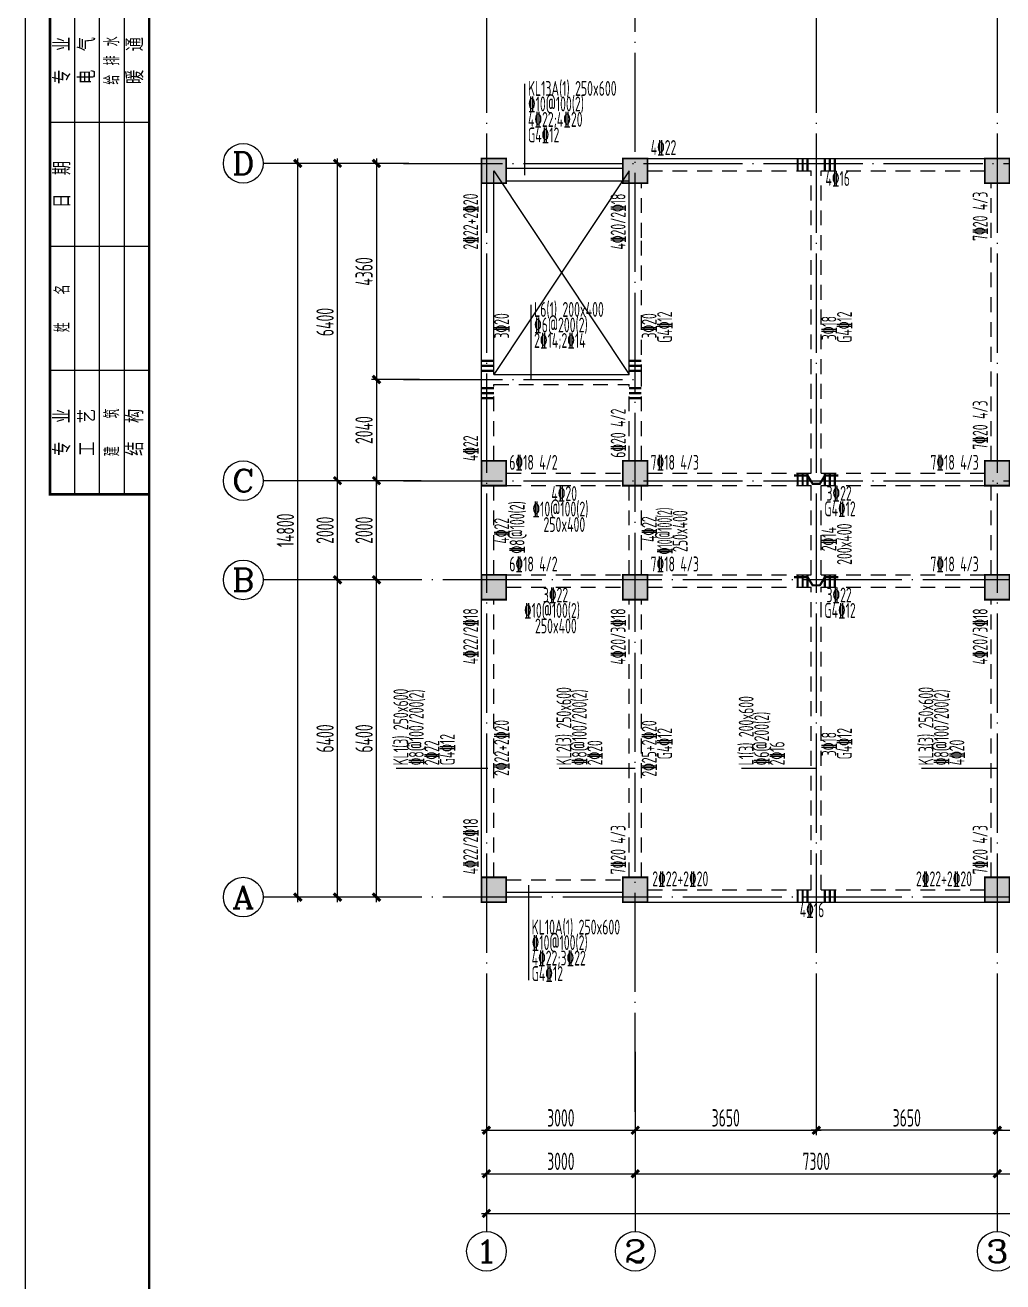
# Model space of a CAD drawing. Extents: x -472319 to -112444, y -516749 to -5704.
# Drawn here: x -218451 to -198737, y -131858 to -106511 of the extents above; entities that cross this region are included whole.
import ezdxf
from ezdxf.enums import TextEntityAlignment as Align

# ---------------------------------------------------------------- set-up
doc = ezdxf.new("R2010")
doc.units = 0
doc.header["$LTSCALE"] = 100
doc.header["$MEASUREMENT"] = 0
for name, pattern in [('3', [5, 3, -2]), ('CENTER', [2, 1.25, -0.25, 0.25, -0.25]), ('DOTE', [2.42, 2, -0.2, 0.02, -0.2])]:
    doc.linetypes.add(name, pattern=pattern)
for name, color, linetype in [('1301', 24, 'Continuous'), ('AXIS', 3, 'Continuous'), ('AXIS_TEXT', 7, 'Continuous'), ('DOTE', 1, 'CENTER'), ('FRAME', 3, 'Continuous'), ('S_BEAM', 4, 'Continuous'), ('S_BEAMDASH', 134, '3'), ('S_BEAMDIMLOCAL', 7, 'Continuous'), ('S_BEAMDIMLOCALVER', 7, 'Continuous'), ('S_BEAMDIMMASS', 2, 'Continuous'), ('S_BEAMDIMMASSVER', 2, 'Continuous'), ('S_CL', 2, 'Continuous'), ('S_SUBBEAMHOOP', 1, 'Continuous'), ('填充', 8, 'Continuous'), ('审核修改', 6, 'Continuous'), ('第三道尺寸线', 4, 'Continuous'), ('零厚板', 7, 'Continuous')]:
    doc.layers.add(name, color=color, linetype=linetype)
doc.styles.add('_TCH_AXIS', font='COMPLEX', dxfattribs={"bigfont": 'GBCBIG'})
doc.styles.add('COMPLEX', font='COMPLEX')
doc.styles.add('dxfs', font='txt.shx', dxfattribs={"width": 0.7, "bigfont": 'dxfs.shx'})
doc.styles.add('HZ', font='tssdeng.shx', dxfattribs={"width": 0.6, "height": 350, "bigfont": 'a.shx'})
doc.styles.get("Standard").update_dxf_attribs({"font": 'tssdeng.shx', "width": 0.6, "bigfont": 'a.shx'})
doc.dimstyles.new('DIMN', dxfattribs={"dimtxt": 350, "dimasz": 150, "dimexe": 100, "dimexo": 100, "dimgap": 75, "dimtad": 1, "dimdec": 0, "dimzin": 0, "dimdsep": 46, "dimtxsty": 'HZ', "dimblk": 'ARCHTICK', "dimcen": 0.09, "dimdle": 100, "dimclrd": 3, "dimclre": 3, "dimclrt": 7, "dimazin": 2, "dimtfac": 1, "dimtdec": 0, "dimtmove": 2, "dimatfit": 3, "dimldrblk": 'ARCHTICK', "dimfxl": 1, "dimtolj": 1, "dimtzin": 0, "dimarcsym": 0})

# ---------------------------------------------------------------- blocks, each defined once
blk = doc.blocks.new('_ArchTick')
at = {"color": 0, "linetype": 'ByBlock', "const_width": 0.4}
blk.add_lwpolyline([(-0.5, -0.5), (0.5, 0.5)], dxfattribs=at)
blk = doc.blocks.new('*D1662')
at = {"layer": 'AXIS', "color": 3, "lineweight": -2, "transparency": 16777216}
for p, q in [((-212153, -124199), (-212153, -117599)), ((-210923, -117699), (-212253, -117699)), ((-210923, -124099), (-212253, -124099))]:
    blk.add_line(p, q, dxfattribs=at)
at = {"layer": 'Defpoints', "color": 0, "transparency": 16777216}
for p in [(-212153, -117699), (-210823, -117699), (-210823, -124099)]:
    blk.add_point(p, dxfattribs=at)
at = {"layer": 'AXIS', "color": 3, "lineweight": -2, "transparency": 16777216, "xscale": 150, "yscale": 150, "zscale": 150}
for p, rotation in [((-212153, -117699), 90), ((-212153, -124099), 270)]:
    blk.add_blockref('_ArchTick', p, dxfattribs=dict(at, rotation=rotation))
at = {"layer": 'AXIS', "color": 7, "transparency": 16777216, "insert": (-212403, -120899), "char_height": 350, "attachment_point": 5, "rotation": 90, "style": 'HZ'}
blk.add_mtext('\\A1;6400', dxfattribs=at)
blk = doc.blocks.new('*D1663')
at = {"layer": 'AXIS', "color": 3, "lineweight": -2, "transparency": 16777216}
for p, q in [((-210923, -115699), (-212253, -115699)), ((-212153, -117799), (-212153, -115599)), ((-210923, -117699), (-212253, -117699))]:
    blk.add_line(p, q, dxfattribs=at)
at = {"layer": 'Defpoints', "color": 0, "transparency": 16777216}
for p in [(-212153, -115699), (-210823, -115699), (-210823, -117699)]:
    blk.add_point(p, dxfattribs=at)
at = {"layer": 'AXIS', "color": 3, "lineweight": -2, "transparency": 16777216, "xscale": 150, "yscale": 150, "zscale": 150}
for p, rotation in [((-212153, -115699), 90), ((-212153, -117699), 270)]:
    blk.add_blockref('_ArchTick', p, dxfattribs=dict(at, rotation=rotation))
at = {"layer": 'AXIS', "color": 7, "transparency": 16777216, "insert": (-212403, -116699), "char_height": 350, "attachment_point": 5, "rotation": 90, "style": 'HZ'}
blk.add_mtext('\\A1;2000', dxfattribs=at)
blk = doc.blocks.new('*D1664')
at = {"layer": 'AXIS', "color": 3, "lineweight": -2, "transparency": 16777216}
for p, q in [((-212153, -115799), (-212153, -109199)), ((-210923, -109299), (-212253, -109299)), ((-210923, -115699), (-212253, -115699))]:
    blk.add_line(p, q, dxfattribs=at)
at = {"layer": 'Defpoints', "color": 0, "transparency": 16777216}
for p in [(-212153, -109299), (-210823, -109299), (-210823, -115699)]:
    blk.add_point(p, dxfattribs=at)
at = {"layer": 'AXIS', "color": 3, "lineweight": -2, "transparency": 16777216, "xscale": 150, "yscale": 150, "zscale": 150}
for p, rotation in [((-212153, -109299), 90), ((-212153, -115699), 270)]:
    blk.add_blockref('_ArchTick', p, dxfattribs=dict(at, rotation=rotation))
at = {"layer": 'AXIS', "color": 7, "transparency": 16777216, "insert": (-212403, -112499), "char_height": 350, "attachment_point": 5, "rotation": 90, "style": 'HZ'}
blk.add_mtext('\\A1;6400', dxfattribs=at)
blk = doc.blocks.new('*D1665')
at = {"layer": 'AXIS', "color": 3, "lineweight": -2, "transparency": 16777216}
for p, q in [((-212953, -124199), (-212953, -109199)), ((-210923, -109299), (-213053, -109299)), ((-210923, -124099), (-213053, -124099))]:
    blk.add_line(p, q, dxfattribs=at)
at = {"layer": 'Defpoints', "color": 0, "transparency": 16777216}
for p in [(-212953, -109299), (-210823, -109299), (-210823, -124099)]:
    blk.add_point(p, dxfattribs=at)
at = {"layer": 'AXIS', "color": 3, "lineweight": -2, "transparency": 16777216, "xscale": 150, "yscale": 150, "zscale": 150}
for p, rotation in [((-212953, -109299), 90), ((-212953, -124099), 270)]:
    blk.add_blockref('_ArchTick', p, dxfattribs=dict(at, rotation=rotation))
at = {"layer": 'AXIS', "color": 7, "transparency": 16777216, "insert": (-213203, -116699), "char_height": 350, "attachment_point": 5, "rotation": 90, "style": 'HZ'}
blk.add_mtext('\\A1;14800', dxfattribs=at)
blk = doc.blocks.new('*D1666')
at = {"layer": 'AXIS', "color": 3, "lineweight": -2, "transparency": 16777216}
for p, q in [((-209149, -128529), (-209149, -129777)), ((-206149, -128529), (-206149, -129777)), ((-209249, -129677), (-206049, -129677))]:
    blk.add_line(p, q, dxfattribs=at)
at = {"layer": 'Defpoints', "color": 0, "transparency": 16777216}
for p in [(-209149, -128429), (-206149, -128429), (-206149, -129677)]:
    blk.add_point(p, dxfattribs=at)
at = {"layer": 'AXIS', "color": 3, "lineweight": -2, "transparency": 16777216, "xscale": 150, "yscale": 150, "zscale": 150, "rotation": 180}
blk.add_blockref('_ArchTick', (-209149, -129677), dxfattribs=at)
at = {"layer": 'AXIS', "color": 3, "lineweight": -2, "transparency": 16777216, "xscale": 150, "yscale": 150, "zscale": 150}
blk.add_blockref('_ArchTick', (-206149, -129677), dxfattribs=at)
at = {"layer": 'AXIS', "color": 7, "transparency": 16777216, "insert": (-207649, -129427), "char_height": 350, "attachment_point": 5, "style": 'HZ'}
blk.add_mtext('\\A1;3000', dxfattribs=at)
blk = doc.blocks.new('*D1667')
at = {"layer": 'AXIS', "color": 3, "lineweight": -2, "transparency": 16777216}
for p, q in [((-206149, -128529), (-206149, -129777)), ((-198849, -128529), (-198849, -129777)), ((-206249, -129677), (-198749, -129677))]:
    blk.add_line(p, q, dxfattribs=at)
at = {"layer": 'Defpoints', "color": 0, "transparency": 16777216}
for p in [(-206149, -128429), (-198849, -128429), (-198849, -129677)]:
    blk.add_point(p, dxfattribs=at)
at = {"layer": 'AXIS', "color": 3, "lineweight": -2, "transparency": 16777216, "xscale": 150, "yscale": 150, "zscale": 150, "rotation": 180}
blk.add_blockref('_ArchTick', (-206149, -129677), dxfattribs=at)
at = {"layer": 'AXIS', "color": 3, "lineweight": -2, "transparency": 16777216, "xscale": 150, "yscale": 150, "zscale": 150}
blk.add_blockref('_ArchTick', (-198849, -129677), dxfattribs=at)
at = {"layer": 'AXIS', "color": 7, "transparency": 16777216, "insert": (-202499, -129427), "char_height": 350, "attachment_point": 5, "style": 'HZ'}
blk.add_mtext('\\A1;7300', dxfattribs=at)
blk = doc.blocks.new('*D1668')
at = {"layer": 'AXIS', "color": 3, "lineweight": -2, "transparency": 16777216}
for p, q in [((-198849, -128529), (-198849, -129777)), ((-191549, -128529), (-191549, -129777)), ((-198949, -129677), (-191449, -129677))]:
    blk.add_line(p, q, dxfattribs=at)
at = {"layer": 'Defpoints', "color": 0, "transparency": 16777216}
for p in [(-198849, -128429), (-191549, -128429), (-191549, -129677)]:
    blk.add_point(p, dxfattribs=at)
at = {"layer": 'AXIS', "color": 3, "lineweight": -2, "transparency": 16777216, "xscale": 150, "yscale": 150, "zscale": 150, "rotation": 180}
blk.add_blockref('_ArchTick', (-198849, -129677), dxfattribs=at)
at = {"layer": 'AXIS', "color": 3, "lineweight": -2, "transparency": 16777216, "xscale": 150, "yscale": 150, "zscale": 150}
blk.add_blockref('_ArchTick', (-191549, -129677), dxfattribs=at)
at = {"layer": 'AXIS', "color": 7, "transparency": 16777216, "insert": (-195199, -129427), "char_height": 350, "attachment_point": 5, "style": 'HZ'}
blk.add_mtext('\\A1;7300', dxfattribs=at)
blk = doc.blocks.new('*D1675')
at = {"layer": 'AXIS', "color": 3, "lineweight": -2, "transparency": 16777216}
for p, q in [((-209149, -128529), (-209149, -130577)), ((-149349, -128529), (-149349, -130577)), ((-209249, -130477), (-149249, -130477))]:
    blk.add_line(p, q, dxfattribs=at)
at = {"layer": 'Defpoints', "color": 0, "transparency": 16777216}
for p in [(-209149, -128429), (-149349, -128429), (-149349, -130477)]:
    blk.add_point(p, dxfattribs=at)
at = {"layer": 'AXIS', "color": 3, "lineweight": -2, "transparency": 16777216, "xscale": 150, "yscale": 150, "zscale": 150, "rotation": 180}
blk.add_blockref('_ArchTick', (-209149, -130477), dxfattribs=at)
at = {"layer": 'AXIS', "color": 3, "lineweight": -2, "transparency": 16777216, "xscale": 150, "yscale": 150, "zscale": 150}
blk.add_blockref('_ArchTick', (-149349, -130477), dxfattribs=at)
at = {"layer": 'AXIS', "color": 7, "transparency": 16777216, "insert": (-179249, -130227), "char_height": 350, "attachment_point": 5, "style": 'HZ'}
blk.add_mtext('\\A1;59800', dxfattribs=at)
blk = doc.blocks.new('_AXISO')
blk.add_circle((0, 0), 0.5)
at = {"layer": 'AXIS_TEXT', "style": 'COMPLEX', "width": 1.041667}
blk.add_attdef('A', text='', height=0.56, dxfattribs=at).set_placement((-0.25, -0.28), (0.25, -0.28), align=Align.FIT)
blk = doc.blocks.new('*D1677')
at = {"layer": '1301', "color": 3, "lineweight": -2, "transparency": 16777216}
for p, q in [((-210496, -113659), (-211467, -113659)), ((-211367, -113559), (-211367, -115799)), ((-210468, -115699), (-211467, -115699))]:
    blk.add_line(p, q, dxfattribs=at)
at = {"layer": 'Defpoints', "color": 0, "transparency": 16777216}
for p in [(-210396, -113659), (-211367, -115699), (-210368, -115699)]:
    blk.add_point(p, dxfattribs=at)
at = {"layer": '1301', "color": 3, "lineweight": -2, "transparency": 16777216, "xscale": 150, "yscale": 150, "zscale": 150}
for p, rotation in [((-211367, -113659), 90), ((-211367, -115699), 270)]:
    blk.add_blockref('_ArchTick', p, dxfattribs=dict(at, rotation=rotation))
at = {"layer": '1301', "color": 7, "transparency": 16777216, "insert": (-211617, -114679), "char_height": 350, "attachment_point": 5, "rotation": 90, "style": 'HZ'}
blk.add_mtext('\\A1;2040', dxfattribs=at)
blk = doc.blocks.new('*D1681')
at = {"layer": 'Defpoints', "color": 0, "transparency": 16777216}
for p in [(-211367, -117699), (-210710, -117699), (-210710, -124099)]:
    blk.add_point(p, dxfattribs=at)
at = {"layer": '第三道尺寸线', "color": 3, "lineweight": -2, "transparency": 16777216}
for p, q in [((-211367, -124199), (-211367, -117599)), ((-210810, -117699), (-211467, -117699)), ((-210810, -124099), (-211467, -124099))]:
    blk.add_line(p, q, dxfattribs=at)
at = {"layer": '第三道尺寸线', "color": 3, "lineweight": -2, "transparency": 16777216, "xscale": 150, "yscale": 150, "zscale": 150}
for p, rotation in [((-211367, -117699), 90), ((-211367, -124099), 270)]:
    blk.add_blockref('_ArchTick', p, dxfattribs=dict(at, rotation=rotation))
at = {"layer": '第三道尺寸线', "color": 7, "transparency": 16777216, "insert": (-211617, -120899), "char_height": 350, "attachment_point": 5, "rotation": 90, "style": 'HZ'}
blk.add_mtext('\\A1;6400', dxfattribs=at)
blk = doc.blocks.new('*D1682')
at = {"layer": 'Defpoints', "color": 0, "transparency": 16777216}
for p in [(-211367, -115699), (-210710, -115699), (-210710, -117699)]:
    blk.add_point(p, dxfattribs=at)
at = {"layer": '第三道尺寸线', "color": 3, "lineweight": -2, "transparency": 16777216}
for p, q in [((-210810, -115699), (-211467, -115699)), ((-211367, -117799), (-211367, -115599)), ((-210810, -117699), (-211467, -117699))]:
    blk.add_line(p, q, dxfattribs=at)
at = {"layer": '第三道尺寸线', "color": 3, "lineweight": -2, "transparency": 16777216, "xscale": 150, "yscale": 150, "zscale": 150}
for p, rotation in [((-211367, -115699), 90), ((-211367, -117699), 270)]:
    blk.add_blockref('_ArchTick', p, dxfattribs=dict(at, rotation=rotation))
at = {"layer": '第三道尺寸线', "color": 7, "transparency": 16777216, "insert": (-211617, -116699), "char_height": 350, "attachment_point": 5, "rotation": 90, "style": 'HZ'}
blk.add_mtext('\\A1;2000', dxfattribs=at)
blk = doc.blocks.new('*D1684')
at = {"layer": 'Defpoints', "color": 0, "transparency": 16777216}
for p in [(-210613, -109299), (-211367, -113659), (-210613, -113659)]:
    blk.add_point(p, dxfattribs=at)
at = {"layer": '填充', "color": 3, "lineweight": -2, "transparency": 16777216}
for p, q in [((-211367, -109199), (-211367, -113759)), ((-210713, -109299), (-211467, -109299)), ((-210713, -113659), (-211467, -113659))]:
    blk.add_line(p, q, dxfattribs=at)
at = {"layer": '填充', "color": 3, "lineweight": -2, "transparency": 16777216, "xscale": 150, "yscale": 150, "zscale": 150}
for p, rotation in [((-211367, -109299), 90), ((-211367, -113659), 270)]:
    blk.add_blockref('_ArchTick', p, dxfattribs=dict(at, rotation=rotation))
at = {"layer": '填充', "color": 7, "transparency": 16777216, "insert": (-211617, -111479), "char_height": 350, "attachment_point": 5, "rotation": 90, "style": 'HZ'}
blk.add_mtext('\\A1;4360', dxfattribs=at)
blk = doc.blocks.new('*D1746')
at = {"layer": '1301', "color": 3, "lineweight": -2, "transparency": 16777216}
for p, q in [((-206149, -127219), (-206149, -128901)), ((-209149, -127319), (-209149, -128901)), ((-209249, -128801), (-206049, -128801))]:
    blk.add_line(p, q, dxfattribs=at)
at = {"layer": 'Defpoints', "color": 0, "transparency": 16777216}
for p in [(-209149, -127219), (-206149, -127119), (-206149, -128801)]:
    blk.add_point(p, dxfattribs=at)
at = {"layer": '1301', "color": 3, "lineweight": -2, "transparency": 16777216, "xscale": 150, "yscale": 150, "zscale": 150, "rotation": 180}
blk.add_blockref('_ArchTick', (-209149, -128801), dxfattribs=at)
at = {"layer": '1301', "color": 3, "lineweight": -2, "transparency": 16777216, "xscale": 150, "yscale": 150, "zscale": 150}
blk.add_blockref('_ArchTick', (-206149, -128801), dxfattribs=at)
at = {"layer": '1301', "color": 7, "transparency": 16777216, "insert": (-207649, -128551), "char_height": 350, "attachment_point": 5, "style": 'HZ'}
blk.add_mtext('\\A1;3000', dxfattribs=at)
blk = doc.blocks.new('*D1747')
at = {"layer": '1301', "color": 3, "lineweight": -2, "transparency": 16777216}
for p, q in [((-202499, -127219), (-202499, -128901)), ((-198849, -127219), (-198849, -128901)), ((-198749, -128801), (-202599, -128801))]:
    blk.add_line(p, q, dxfattribs=at)
at = {"layer": 'Defpoints', "color": 0, "transparency": 16777216}
for p in [(-202499, -127119), (-198849, -127119), (-202499, -128801)]:
    blk.add_point(p, dxfattribs=at)
at = {"layer": '1301', "color": 3, "lineweight": -2, "transparency": 16777216, "xscale": 150, "yscale": 150, "zscale": 150, "rotation": 180}
blk.add_blockref('_ArchTick', (-202499, -128801), dxfattribs=at)
at = {"layer": '1301', "color": 3, "lineweight": -2, "transparency": 16777216, "xscale": 150, "yscale": 150, "zscale": 150}
blk.add_blockref('_ArchTick', (-198849, -128801), dxfattribs=at)
at = {"layer": '1301', "color": 7, "transparency": 16777216, "insert": (-200674, -128551), "char_height": 350, "attachment_point": 5, "style": 'HZ'}
blk.add_mtext('\\A1;3650', dxfattribs=at)
blk = doc.blocks.new('*D1748')
at = {"layer": '1301', "color": 3, "lineweight": -2, "transparency": 16777216}
for p, q in [((-206149, -127219), (-206149, -128901)), ((-202499, -127219), (-202499, -128901)), ((-206249, -128801), (-202399, -128801))]:
    blk.add_line(p, q, dxfattribs=at)
at = {"layer": 'Defpoints', "color": 0, "transparency": 16777216}
for p in [(-206149, -127119), (-202499, -127119), (-202499, -128801)]:
    blk.add_point(p, dxfattribs=at)
at = {"layer": '1301', "color": 3, "lineweight": -2, "transparency": 16777216, "xscale": 150, "yscale": 150, "zscale": 150, "rotation": 180}
blk.add_blockref('_ArchTick', (-206149, -128801), dxfattribs=at)
at = {"layer": '1301', "color": 3, "lineweight": -2, "transparency": 16777216, "xscale": 150, "yscale": 150, "zscale": 150}
blk.add_blockref('_ArchTick', (-202499, -128801), dxfattribs=at)
at = {"layer": '1301', "color": 7, "transparency": 16777216, "insert": (-204324, -128551), "char_height": 350, "attachment_point": 5, "style": 'HZ'}
blk.add_mtext('\\A1;3650', dxfattribs=at)
blk = doc.blocks.new('*D1736')
at = {"layer": '1301', "color": 3, "lineweight": -2, "transparency": 16777216}
for p, q in [((-198849, -127219), (-198849, -128901)), ((-195199, -127219), (-195199, -128901)), ((-198949, -128801), (-195099, -128801))]:
    blk.add_line(p, q, dxfattribs=at)
at = {"layer": 'Defpoints', "color": 0, "transparency": 16777216}
for p in [(-198849, -127119), (-195199, -127119), (-195199, -128801)]:
    blk.add_point(p, dxfattribs=at)
at = {"layer": '1301', "color": 3, "lineweight": -2, "transparency": 16777216, "xscale": 150, "yscale": 150, "zscale": 150, "rotation": 180}
blk.add_blockref('_ArchTick', (-198849, -128801), dxfattribs=at)
at = {"layer": '1301', "color": 3, "lineweight": -2, "transparency": 16777216, "xscale": 150, "yscale": 150, "zscale": 150}
blk.add_blockref('_ArchTick', (-195199, -128801), dxfattribs=at)
at = {"layer": '1301', "color": 7, "transparency": 16777216, "insert": (-197024, -128551), "char_height": 350, "attachment_point": 5, "style": 'HZ'}
blk.add_mtext('\\A1;3650', dxfattribs=at)
blk = doc.blocks.new('A$C20674F94')
at = {"layer": 'FRAME', "lineweight": 18}
blk.add_line((0, 59400), (0, 0), dxfattribs=at)
at = {"layer": 'FRAME'}
blk.add_line((2500, 58400), (2500, 1000), dxfattribs=at)
at = {"layer": 'FRAME', "const_width": 50}
for points in [[(2500, 58400), (500, 58400), (500, 35900), (2500, 35900)], [(2500, 58400), (83100, 58400), (83100, 1000), (2500, 1000), (2500, 58400)]]:
    blk.add_lwpolyline(points, dxfattribs=at)
at = {"layer": 'FRAME'}
for points in [[(1000, 35900), (1000, 58400)], [(1500, 35900), (1500, 58400)], [(2000, 35900), (2000, 58400)], [(2500, 43400), (500, 43400)], [(2500, 40900), (500, 40900)], [(2500, 38400), (500, 38400)]]:
    blk.add_lwpolyline(points, dxfattribs=at)
at = {"layer": 'FRAME', "char_height": 300, "attachment_point": 5, "rotation": 90, "style": 'dxfs'}
for s, insert, width in [('给 排 水', (1750, 44650), 1352.62), ('{\\f宋体|b0|i0|c134|p2;专\\Ftxt.shx,dxfs.shx|c134;  \\f宋体|b0|i0|c134|p2;业}', (750, 44650), 1203.38), ('{\\f宋体|b0|i0|c134|p2;电\\Ftxt.shx,dxfs.shx|c134;  \\f宋体|b0|i0|c134|p2;气}', (1250, 44650), 1182.38), ('{\\f宋体|b0|i0|c134|p2;暖\\Ftxt.shx,dxfs.shx|c134;  \\f宋体|b0|i0|c134|p2;通}', (2220, 44650), 1200.75), ('{\\f宋体|b0|i0|c134|p2;日\\Ftxt.shx,dxfs.shx|c134;  \\f宋体|b0|i0|c134|p2;期}', (750, 42150), 1132.5), ('姓   名', (750, 39650), 1185), ('{\\f宋体|b0|i0|c134|p2;专\\Ftxt.shx,dxfs.shx|c134;  \\f宋体|b0|i0|c134|p2;业}', (750, 37150), 1203.38), ('{\\f宋体|b0|i0|c134|p2;工\\Ftxt.shx,dxfs.shx|c134;  \\f宋体|b0|i0|c134|p2;艺}', (1250, 37150), 1177.12), ('建   筑', (1750, 37150), 1206), ('{\\f宋体|b0|i0|c134|p2;结\\Ftxt.shx,dxfs.shx|c134;  \\f宋体|b0|i0|c134|p2;构\\P}', (2220, 37150), 1192.88)]:
    blk.add_mtext(s, dxfattribs=dict(at, insert=insert, width=width))

msp = doc.modelspace()

# ---------------------------------------------------------------- hatches: boundary and pattern name
at = {"layer": 'S_CL'}
h = msp.add_hatch(dxfattribs=at)
h.set_pattern_fill('ANSI31', color=256)
h.set_pattern_definition([(45, (207120.73915, 417478.10849), (-0.088388347648, 0.088388347648), [])])
h.paths.add_polyline_path([(-149249.329, -109698.89), (-149249.329, -109198.89), (-149749.329, -109198.89), (-149749.329, -109698.89)])
h.paths.add_polyline_path([(-149249.329, -115798.891), (-149249.329, -115298.891), (-149749.329, -115298.891), (-149749.329, -115798.891)])
h.paths.add_polyline_path([(-149249.329, -118098.891), (-149249.329, -117598.891), (-149749.329, -117598.891), (-149749.329, -118098.891)])
h.paths.add_polyline_path([(-149249.329, -124198.891), (-149249.329, -123698.891), (-149749.329, -123698.891), (-149749.329, -124198.891)])
h.paths.add_polyline_path([(-152099.329, -109698.89), (-152099.329, -109198.89), (-152599.329, -109198.89), (-152599.329, -109698.89)])
h.paths.add_polyline_path([(-152099.329, -115798.891), (-152099.329, -115298.891), (-152599.329, -115298.891), (-152599.329, -115798.891)])
h.paths.add_polyline_path([(-152099.329, -118098.891), (-152099.329, -117598.891), (-152599.329, -117598.891), (-152599.329, -118098.891)])
h.paths.add_polyline_path([(-152099.329, -124198.891), (-152099.329, -123698.891), (-152599.329, -123698.891), (-152599.329, -124198.891)])
h.paths.add_polyline_path([(-159399.329, -109698.89), (-159399.329, -109198.89), (-159899.329, -109198.89), (-159899.329, -109698.89)])
h.paths.add_polyline_path([(-159399.329, -115798.891), (-159399.329, -115298.891), (-159899.329, -115298.891), (-159899.329, -115798.891)])
h.paths.add_polyline_path([(-159399.329, -118098.891), (-159399.329, -117598.891), (-159899.329, -117598.891), (-159899.329, -118098.891)])
h.paths.add_polyline_path([(-159399.329, -124198.891), (-159399.329, -123698.891), (-159899.329, -123698.891), (-159899.329, -124198.891)])
h.paths.add_polyline_path([(-166699.329, -109698.89), (-166699.329, -109198.89), (-167199.329, -109198.89), (-167199.329, -109698.89)])
h.paths.add_polyline_path([(-166699.329, -115798.891), (-166699.329, -115298.891), (-167199.329, -115298.891), (-167199.329, -115798.891)])
h.paths.add_polyline_path([(-166699.329, -118098.891), (-166699.329, -117598.891), (-167199.329, -117598.891), (-167199.329, -118098.891)])
h.paths.add_polyline_path([(-166699.329, -124198.891), (-166699.329, -123698.891), (-167199.329, -123698.891), (-167199.329, -124198.891)])
h.paths.add_polyline_path([(-173999.329, -109698.89), (-173999.329, -109198.89), (-174499.329, -109198.89), (-174499.329, -109698.89)])
h.paths.add_polyline_path([(-173999.329, -115798.891), (-173999.329, -115298.891), (-174499.329, -115298.891), (-174499.329, -115798.891)])
h.paths.add_polyline_path([(-173999.329, -118098.891), (-173999.329, -117598.891), (-174499.329, -117598.891), (-174499.329, -118098.891)])
h.paths.add_polyline_path([(-173999.329, -124198.891), (-173999.329, -123598.891), (-174499.329, -123598.891), (-174499.329, -124198.891)])
h.paths.add_polyline_path([(-176999.329, -109698.89), (-176999.329, -109198.89), (-177499.329, -109198.89), (-177499.329, -109698.89)])
h.paths.add_polyline_path([(-176999.329, -115798.891), (-176999.329, -115298.891), (-177499.329, -115298.891), (-177499.329, -115798.891)])
h.paths.add_polyline_path([(-183999.331, -109798.89), (-183999.331, -109198.89), (-184499.331, -109198.89), (-184499.331, -109798.89)])
h.paths.add_polyline_path([(-183999.331, -115798.891), (-183999.331, -115298.891), (-184499.331, -115298.891), (-184499.331, -115798.891)])
h.paths.add_polyline_path([(-183999.331, -118098.891), (-183999.331, -117598.891), (-184499.331, -117598.891), (-184499.331, -118098.891)])
h.paths.add_polyline_path([(-183999.331, -124198.891), (-183999.331, -123598.891), (-184499.331, -123598.891), (-184499.331, -124198.891)])
h.paths.add_polyline_path([(-191299.331, -109698.89), (-191299.331, -109198.89), (-191799.331, -109198.89), (-191799.331, -109698.89)])
h.paths.add_polyline_path([(-191299.331, -115798.891), (-191299.331, -115298.891), (-191799.331, -115298.891), (-191799.331, -115798.891)])
h.paths.add_polyline_path([(-191299.331, -118098.891), (-191299.331, -117598.891), (-191799.331, -117598.891), (-191799.331, -118098.891)])
h.paths.add_polyline_path([(-191299.331, -124198.891), (-191299.331, -123698.891), (-191799.331, -123698.891), (-191799.331, -124198.891)])
h.paths.add_polyline_path([(-198599.331, -109698.89), (-198599.331, -109198.89), (-199099.331, -109198.89), (-199099.331, -109698.89)])
h.paths.add_polyline_path([(-198599.331, -115798.891), (-198599.331, -115298.891), (-199099.331, -115298.891), (-199099.331, -115798.891)])
h.paths.add_polyline_path([(-198599.331, -118098.891), (-198599.331, -117598.891), (-199099.331, -117598.891), (-199099.331, -118098.891)])
h.paths.add_polyline_path([(-198599.331, -124198.891), (-198599.331, -123698.891), (-199099.331, -123698.891), (-199099.331, -124198.891)])
h.paths.add_polyline_path([(-205899.331, -109698.89), (-205899.331, -109198.89), (-206399.331, -109198.89), (-206399.331, -109698.89)])
h.paths.add_polyline_path([(-205899.331, -115798.891), (-205899.331, -115298.891), (-206399.331, -115298.891), (-206399.331, -115798.891)])
h.paths.add_polyline_path([(-205899.331, -118098.891), (-205899.331, -117598.891), (-206399.331, -117598.891), (-206399.331, -118098.891)])
h.paths.add_polyline_path([(-205899.331, -124198.891), (-205899.331, -123698.891), (-206399.331, -123698.891), (-206399.331, -124198.891)])
h.paths.add_polyline_path([(-208749.331, -109698.89), (-208749.331, -109198.89), (-209249.331, -109198.89), (-209249.331, -109698.89)])
h.paths.add_polyline_path([(-208749.331, -115798.891), (-208749.331, -115298.891), (-209249.331, -115298.891), (-209249.331, -115798.891)])
h.paths.add_polyline_path([(-208749.331, -118098.891), (-208749.331, -117598.891), (-209249.331, -117598.891), (-209249.331, -118098.891)])
h.paths.add_polyline_path([(-208749.331, -124198.891), (-208749.331, -123698.891), (-209249.331, -123698.891), (-209249.331, -124198.891)])

# ---------------------------------------------------------------- linework, layer by layer
at = {"layer": 'AXIS'}
for p, q in [((-210823.148, -109298.89), (-213653.148, -109298.89)), ((-210823.148, -115698.89), (-213653.148, -115698.89)), ((-210823.148, -117698.89), (-213653.148, -117698.89)), ((-210823.148, -124098.89), (-213653.148, -124098.89)), ((-209149.329, -128429.282), (-209149.329, -130841.578)), ((-206149.329, -128429.282), (-206149.329, -130841.578)), ((-198849.329, -128429.282), (-198849.329, -130841.578))]:
    msp.add_line(p, q, dxfattribs=at)
at = {"layer": 'DOTE', "linetype": 'DOTE', "ltscale": 10}
for p, q in [((-209149.329, -106279.242), (-209149.329, -128429.282)), ((-206149.329, -128429.282), (-206149.329, -106279.242)), ((-202499.329, -106279.242), (-202499.329, -128429.282)), ((-198849.329, -106279.242), (-198849.329, -128429.282)), ((-210823.148, -109298.89), (-147530.518, -109298.89)), ((-210823.148, -113658.89), (-206149.329, -113658.89)), ((-210823.148, -115698.89), (-147530.518, -115698.89)), ((-147530.518, -117698.89), (-210823.148, -117698.89)), ((-147530.518, -124098.89), (-210823.148, -124098.89))]:
    msp.add_line(p, q, dxfattribs=at)
at = {"layer": 'S_BEAM'}
for p, q in [((-205899.331, -109198.89), (-202499.331, -109198.89)), ((-202499.331, -109198.89), (-199099.331, -109198.89)), ((-209249.331, -113658.891), (-209249.331, -109348.89)), ((-209249.331, -109348.89), (-209249.331, -109698.89)), ((-208999.331, -113558.891), (-208999.331, -109448.89)), ((-208749.331, -109398.89), (-206399.331, -109398.89)), ((-206274.331, -113558.891), (-206274.331, -109448.89)), ((-208749.331, -109648.89), (-206274.331, -109648.89)), ((-209249.331, -115298.891), (-209249.331, -113658.891)), ((-208999.331, -113558.891), (-206274.331, -113558.891)), ((-209249.331, -117598.891), (-209249.331, -115798.891)), ((-209249.331, -123698.891), (-209249.331, -118098.891)), ((-208749.331, -123998.891), (-206399.331, -123998.891)), ((-205899.331, -124198.891), (-202499.331, -124198.891)), ((-202499.331, -124198.891), (-199099.331, -124198.891))]:
    msp.add_line(p, q, dxfattribs=at)
at = {"layer": 'S_BEAMDASH'}
for p, q in [((-205899.331, -109448.89), (-202599.331, -109448.89)), ((-202599.331, -115548.891), (-202599.331, -109448.89)), ((-202399.331, -115548.891), (-202399.331, -109448.89)), ((-202399.331, -109448.89), (-199099.331, -109448.89)), ((-206024.331, -110798.89), (-206024.331, -109698.89)), ((-198974.331, -115298.891), (-198974.331, -109698.89)), ((-206024.331, -113658.891), (-206024.331, -110798.89)), ((-208999.331, -115298.891), (-208999.331, -113758.891)), ((-208999.331, -113758.891), (-206274.331, -113758.891)), ((-206274.331, -115298.891), (-206274.331, -113758.891)), ((-206024.331, -115298.891), (-206024.331, -113658.891)), ((-208749.331, -115548.891), (-206399.331, -115548.891)), ((-205899.331, -115548.891), (-202599.331, -115548.891)), ((-202399.331, -115548.891), (-199099.331, -115548.891)), ((-208999.331, -117598.891), (-208999.331, -115798.891)), ((-208749.331, -115798.891), (-206399.331, -115798.891)), ((-206274.331, -117598.891), (-206274.331, -115798.891)), ((-206024.331, -117598.891), (-206024.331, -115798.891)), ((-205899.331, -115798.891), (-202599.331, -115798.891)), ((-202599.331, -117598.891), (-202599.331, -115798.891)), ((-202399.331, -117598.891), (-202399.331, -115798.891)), ((-202399.331, -115798.891), (-199099.331, -115798.891)), ((-198974.331, -117598.891), (-198974.331, -115798.891)), ((-208749.331, -117598.891), (-206399.331, -117598.891)), ((-205899.331, -117598.891), (-202599.331, -117598.891)), ((-202399.331, -117598.891), (-199099.331, -117598.891)), ((-208749.331, -117848.891), (-206399.331, -117848.891)), ((-205899.331, -117848.891), (-202599.331, -117848.891)), ((-202599.331, -123948.891), (-202599.331, -117848.891)), ((-202399.331, -123948.891), (-202399.331, -117848.891)), ((-202399.331, -117848.891), (-199099.331, -117848.891)), ((-208999.331, -123698.891), (-208999.331, -118098.891)), ((-206274.331, -123698.891), (-206274.331, -118098.891)), ((-206024.331, -123698.891), (-206024.331, -118098.891)), ((-198974.331, -123698.891), (-198974.331, -118098.891)), ((-208749.331, -123748.891), (-206399.331, -123748.891)), ((-205899.331, -123948.891), (-202599.331, -123948.891)), ((-202399.331, -123948.891), (-199099.331, -123948.891))]:
    msp.add_line(p, q, dxfattribs=at)
at = {"layer": 'S_BEAMDIMMASS'}
for p, q in [((-208372.831, -109538.89), (-208372.831, -107695.14)), ((-208249.331, -113658.891), (-208249.331, -112152.641)), ((-208298.331, -123857.5), (-208298.331, -125774))]:
    msp.add_line(p, q, dxfattribs=at)
at = {"layer": 'S_BEAMDIMMASSVER'}
for p, q in [((-209124.331, -121501.391), (-210968.081, -121501.391)), ((-206149.331, -121501.391), (-207680.581, -121501.391)), ((-202499.331, -121501.391), (-204005.581, -121501.391)), ((-198849.331, -121501.391), (-200380.581, -121501.391))]:
    msp.add_line(p, q, dxfattribs=at)
at = {"layer": 'S_CL', "const_width": 35}
for points in [[(-208749.331, -109698.89), (-208749.331, -109198.89), (-209249.331, -109198.89), (-209249.331, -109698.89)], [(-205899.331, -109698.89), (-205899.331, -109198.89), (-206399.331, -109198.89), (-206399.331, -109698.89)], [(-198599.331, -109698.89), (-198599.331, -109198.89), (-199099.331, -109198.89), (-199099.331, -109698.89)], [(-208749.331, -115798.891), (-208749.331, -115298.891), (-209249.331, -115298.891), (-209249.331, -115798.891)], [(-205899.331, -115798.891), (-205899.331, -115298.891), (-206399.331, -115298.891), (-206399.331, -115798.891)], [(-198599.331, -115798.891), (-198599.331, -115298.891), (-199099.331, -115298.891), (-199099.331, -115798.891)], [(-208749.331, -118098.891), (-208749.331, -117598.891), (-209249.331, -117598.891), (-209249.331, -118098.891)], [(-205899.331, -118098.891), (-205899.331, -117598.891), (-206399.331, -117598.891), (-206399.331, -118098.891)], [(-198599.331, -118098.891), (-198599.331, -117598.891), (-199099.331, -117598.891), (-199099.331, -118098.891)], [(-208749.331, -124198.891), (-208749.331, -123698.891), (-209249.331, -123698.891), (-209249.331, -124198.891)], [(-205899.331, -124198.891), (-205899.331, -123698.891), (-206399.331, -123698.891), (-206399.331, -124198.891)], [(-198599.331, -124198.891), (-198599.331, -123698.891), (-199099.331, -123698.891), (-199099.331, -124198.891)]]:
    msp.add_lwpolyline(points, close=True, dxfattribs=at)
at = {"layer": 'S_SUBBEAMHOOP', "const_width": 44.9}
for points in [[(-202874.331, -109198.89), (-202874.331, -109448.89)], [(-202774.331, -109198.89), (-202774.331, -109448.89)], [(-202674.331, -109198.89), (-202674.331, -109448.89)], [(-202324.331, -109198.89), (-202324.331, -109448.89)], [(-202224.331, -109198.89), (-202224.331, -109448.89)], [(-202124.331, -109198.89), (-202124.331, -109448.89)], [(-209249.331, -113283.891), (-208999.331, -113283.891)], [(-206274.331, -113283.891), (-206024.331, -113283.891)], [(-209249.331, -113383.891), (-208999.331, -113383.891)], [(-209249.331, -113483.891), (-208999.331, -113483.891)], [(-206274.331, -113383.891), (-206024.331, -113383.891)], [(-206274.331, -113483.891), (-206024.331, -113483.891)], [(-209249.331, -113833.891), (-208999.331, -113833.891)], [(-209249.331, -113933.891), (-208999.331, -113933.891)], [(-209249.331, -114033.891), (-208999.331, -114033.891)], [(-206274.331, -113833.891), (-206024.331, -113833.891)], [(-206274.331, -113933.891), (-206024.331, -113933.891)], [(-206274.331, -114033.891), (-206024.331, -114033.891)], [(-202945, -115593.5), (-202674.331, -115593.5), (-202572.5, -115761), (-202426.158, -115761), (-202324.327, -115593.5), (-202053.658, -115593.5)], [(-202874.331, -115548.891), (-202874.331, -115798.891)], [(-202774.331, -115548.891), (-202774.331, -115798.891)], [(-202674.331, -115548.891), (-202674.331, -115798.891)], [(-202324.331, -115548.891), (-202324.331, -115798.891)], [(-202224.331, -115548.891), (-202224.331, -115798.891)], [(-202124.331, -115548.891), (-202124.331, -115798.891)], [(-202874.331, -117598.891), (-202874.331, -117848.891)], [(-202774.331, -117598.891), (-202774.331, -117848.891)], [(-202674.331, -117598.891), (-202674.331, -117848.891)], [(-202324.331, -117598.891), (-202324.331, -117848.891)], [(-202224.331, -117598.891), (-202224.331, -117848.891)], [(-202124.331, -117598.891), (-202124.331, -117848.891)], [(-202945, -117643), (-202674.331, -117643), (-202572.5, -117810.5), (-202426.158, -117810.5), (-202324.327, -117643), (-202053.658, -117643)], [(-202874.331, -123948.891), (-202874.331, -124198.891)], [(-202774.331, -123948.891), (-202774.331, -124198.891)], [(-202674.331, -123948.891), (-202674.331, -124198.891)], [(-202324.331, -123948.891), (-202324.331, -124198.891)], [(-202224.331, -123948.891), (-202224.331, -124198.891)], [(-202124.331, -123948.891), (-202124.331, -124198.891)]]:
    msp.add_lwpolyline(points, dxfattribs=at)
at = {"layer": '零厚板'}
for p, q in [((-208999.331, -109448.89), (-206274.331, -113558.891)), ((-206274.331, -109448.89), (-208999.331, -113558.891))]:
    msp.add_line(p, q, dxfattribs=at)

# ---------------------------------------------------------------- block references
at = {"layer": 'AXIS'}
ref = msp.add_blockref('_AXISO', (-214053.148, -109298.89), dxfattribs=dict(at, xscale=800, yscale=800, zscale=800))
ref.add_attrib('A', 'D', dxfattribs={"layer": 'AXIS_TEXT', "height": 452.548, "style": '_TCH_AXIS', "width": 1.235294}).set_placement((-214279.422, -109525.165), (-213826.874, -109525.165), align=Align.FIT)
ref = msp.add_blockref('_AXISO', (-214053.148, -115698.89), dxfattribs=dict(at, xscale=800, yscale=800, zscale=800))
ref.add_attrib('A', 'C', dxfattribs={"layer": 'AXIS_TEXT', "height": 452.548, "style": '_TCH_AXIS', "width": 1.4}).set_placement((-214279.422, -115925.165), (-213826.874, -115925.165), align=Align.FIT)
ref = msp.add_blockref('_AXISO', (-214053.148, -117698.89), dxfattribs=dict(at, xscale=800, yscale=800, zscale=800))
ref.add_attrib('A', 'B', dxfattribs={"layer": 'AXIS_TEXT', "height": 452.548, "style": '_TCH_AXIS', "width": 1.235294}).set_placement((-214279.422, -117925.165), (-213826.874, -117925.165), align=Align.FIT)
ref = msp.add_blockref('_AXISO', (-214053.148, -124098.89), dxfattribs=dict(at, xscale=800, yscale=800, zscale=800))
ref.add_attrib('A', 'A', dxfattribs={"layer": 'AXIS_TEXT', "height": 452.548, "style": '_TCH_AXIS', "width": 1.166667}).set_placement((-214279.422, -124325.165), (-213826.874, -124325.165), align=Align.FIT)
ref = msp.add_blockref('_AXISO', (-209149.329, -131241.578), dxfattribs=dict(at, xscale=800, yscale=800, zscale=800))
ref.add_attrib('A', '1', dxfattribs={"layer": 'AXIS_TEXT', "height": 452.548, "style": '_TCH_AXIS', "width": 2.333333}).set_placement((-209375.603, -131467.852), (-208923.055, -131467.852), align=Align.FIT)
ref = msp.add_blockref('_AXISO', (-206149.329, -131241.578), dxfattribs=dict(at, xscale=800, yscale=800, zscale=800))
ref.add_attrib('A', '2', dxfattribs={"layer": 'AXIS_TEXT', "height": 452.548, "style": '_TCH_AXIS', "width": 1.5}).set_placement((-206375.603, -131467.852), (-205923.055, -131467.852), align=Align.FIT)
ref = msp.add_blockref('_AXISO', (-198849.329, -131241.578), dxfattribs=dict(at, xscale=800, yscale=800, zscale=800))
ref.add_attrib('A', '3', dxfattribs={"layer": 'AXIS_TEXT', "height": 452.548, "style": '_TCH_AXIS', "width": 1.5}).set_placement((-199075.603, -131467.852), (-198623.055, -131467.852), align=Align.FIT)
at = {"layer": '填充'}
msp.add_blockref('A$C20674F94', (-218450.5, -151874.5), dxfattribs=at)

# ---------------------------------------------------------------- texts
at = {"layer": 'S_BEAMDIMLOCAL', "width": 0.6}
for s, p in [('4\x8422', (-205838.081, -109128.89)), ('4\x8416', (-202313.831, -109753.89)), ('6\x8418 4/2', (-208688.081, -115478.891)), ('7\x8418 4/3', (-205838.081, -115478.891)), ('7\x8418 4/3', (-200196.081, -115478.891)), ('4%%13220', (-207840.831, -116107.891)), ('3\x8422', (-202293, -116103.891)), ('\x8410@100(2)', (-208221.331, -116420.391)), ('G4\x8412', (-202335.831, -116416.391)), ('250x400', (-207998.831, -116732.891)), ('6\x8418 4/2', (-208688.081, -117528.891)), ('7\x8418 4/3', (-205838.081, -117528.891)), ('7\x8418 4/3', (-200196.081, -117528.891)), ('3\x8422', (-208011.331, -118153.891)), ('3\x8422', (-202293, -118153.891)), ('\x8410@100(2)', (-208391.831, -118466.391)), ('G4\x8412', (-202335.831, -118466.391)), ('250x400', (-208169.331, -118778.891)), ('2\x8422+2\x8420', (-205805.081, -123878.891)), ('2\x8422+2\x8420', (-200488.081, -123878.891)), ('4\x8416', (-202831.831, -124503.891))]:
    msp.add_text(s, height=300, dxfattribs=at).set_placement(p)
at = {"layer": 'S_BEAMDIMLOCALVER'}
for s, rotation, width, p in [('2\x8422+2\x8420', 90.0000046, 0.6, (-209319.331, -111037.14)), ('4\x8420/2\x8418', 90, 0.6, (-206344.331, -111037.14)), ('7%%13220 4/3', 90, 0.6, (-199044.331, -110862.14)), ('3\x8420', 90, 0.6, (-208694.331, -112831.39)), ('3\x8420', 90, 0.6, (-205719.331, -112831.39)), ('G4\x8412', 90, 0.6, (-205406.831, -112918.89)), ('3\x8418', 90, 0.6, (-202094.331, -112866.89)), ('G4\x8412', 90, 0.6, (-201781.831, -112918.89)), ('6\x8420 4/2', 90, 0.6, (-206344.331, -115237.641)), ('7%%13220 4/3', 90, 0.6, (-199044.331, -115073.141)), ('4\x8422', 90, 0.6, (-209319.331, -115304.25)), ('\x848@100(2)', 90, 0.6, (-208381.831, -117167.391)), ('\x8410@100(2)', 90, 0.5, (-205406.831, -117182.391)), ('250x400', 90, 0.6, (-205094.331, -117136.891)), ('4\x8422', 90, 0.6, (-208694.331, -116967.891)), ('4\x8422', 90, 0.6, (-205719.331, -116934.391)), ('200x400', 90, 0.6, (-201781.831, -117396.391)), ('2\x8414', 90, 0.6, (-202094.331, -117120.891)), ('4\x8422/2\x8418', 90.0000046, 0.6, (-209319.331, -119401.641)), ('2\x8422+2\x8420', 90, 0.6, (-208694.331, -121653.391)), ('2\x8425+2\x8420', 90, 0.6, (-205719.331, -121668.891)), ('G4\x8412', 90, 0.6, (-205406.831, -121318.891)), ('3\x8418', 90, 0.6, (-202094.331, -121257.391)), ('G4\x8412', 90, 0.6, (-201781.831, -121318.891)), ('4\x8422/2\x8418', 90.0000046, 0.6, (-209319.331, -123637.641)), ('7%%13220 4/3', 90, 0.6, (-206344.331, -123637.641)), ('7%%13220 4/3', 90, 0.6, (-199044.331, -123637.641))]:
    msp.add_text(s, height=300, rotation=rotation, dxfattribs=dict(at, width=width)).set_placement(p)
at = {"layer": 'S_BEAMDIMMASS', "width": 0.6}
for s, p in [('KL13A(1) 250x600', (-208311.581, -107937.64)), ('%%13210@100(2)', (-208311.581, -108250.14)), ('4%%13222;4%%13220', (-208311.581, -108562.64)), ('G4\x8412', (-208311.581, -108875.14)), ('L6(1) 200x400', (-208188.081, -112395.141)), ('\x846@200(2)', (-208188.081, -112707.641)), ('2\x8414;2\x8414', (-208188.081, -113020.141)), ('KL10A(1) 250x600', (-208237.081, -124852.64)), ('%%13210@100(2)', (-208237.081, -125165.14)), ('4%%13222;3%%13222', (-208237.081, -125477.64)), ('G4\x8412', (-208237.081, -125790.14))]:
    msp.add_text(s, height=300, dxfattribs=at).set_placement(p)
at = {"layer": 'S_BEAMDIMMASSVER', "width": 0.6}
for s, rotation, p in [('KL2(3) 250x600', 90, (-207438.081, -121440.141)), ('KL3(3) 250x600', 90, (-200138.081, -121440.141)), ('KL1(3) 250x600', 90.0000029, (-210725.581, -121440.141)), ('\x848@100/200(2)', 90.0000031, (-210413.081, -121440.141)), ('\x848@100/200(2)', 90, (-207125.581, -121440.141)), ('L1(3) 200x600', 90, (-203763.081, -121440.141)), ('\x848@100/200(2)', 90, (-199825.581, -121440.141)), ('\x846@200(2)', 90, (-203450.581, -121440.141)), ('G4\x8412', 90, (-209788.081, -121440.141)), ('2\x8422', 90, (-210100.581, -121440.141)), ('2\x8420', 90, (-206813.081, -121440.141)), ('2\x8416', 90, (-203138.081, -121440.141)), ('4%%13220', 90, (-199513.081, -121440.141))]:
    msp.add_text(s, height=300, rotation=rotation, dxfattribs=at).set_placement(p)
at = {"layer": '审核修改', "width": 0.6}
for p in [(-206344.331, -119408.141), (-199044.331, -119408.141)]:
    msp.add_text('4%%13220/3%%13218', height=300, rotation=90, dxfattribs=at).set_placement(p)

# ---------------------------------------------------------------- dimensions: what is measured, and where the dimension line sits
at = {"layer": '1301', "color": 7}
for base, p1, p2, angle, picture, middle in [((-211367.065, -115698.89), (-210396.065, -113658.89), (-210368.019, -115698.89), 90, '*D1677', (-211617.065, -114678.89)), ((-202499.329, -128800.781), (-206149.329, -127118.539), (-202499.329, -127118.539), 180, '*D1748', (-204324.329, -128550.781)), ((-195199.329, -128800.781), (-198849.329, -127118.539), (-195199.329, -127118.539), 180, '*D1736', (-197024.329, -128550.781))]:
    dim = msp.add_linear_dim(base=base, p1=p1, p2=p2, angle=angle, dimstyle='DIMN', override={"dimfxl": 100}, dxfattribs=at)
    dim.commit()
    dim.dimension.update_dxf_attribs({"geometry": picture, "text_midpoint": middle})
for base, p1, p2, picture, middle in [((-206149.329, -128800.781), (-209149.329, -127218.539), (-206149.329, -127118.539), '*D1746', (-207649.329, -128550.781)), ((-202499.329, -128800.781), (-198849.329, -127118.539), (-202499.329, -127118.539), '*D1747', (-200674.329, -128550.781))]:
    dim = msp.add_linear_dim(base=base, p1=p1, p2=p2, dimstyle='DIMN', override={"dimfxl": 100}, dxfattribs=at)
    dim.commit()
    dim.dimension.update_dxf_attribs({"geometry": picture, "text_midpoint": middle})
at = {"layer": 'AXIS'}
for p1, p2, distance, picture, middle in [((-210823.148, -124098.89), (-210823.148, -109298.89), 2130, '*D1665', (-213203.148, -116698.89)), ((-210823.148, -115698.89), (-210823.148, -109298.89), 1330, '*D1664', (-212403.148, -112498.89)), ((-210823.148, -117698.89), (-210823.148, -115698.89), 1330, '*D1663', (-212403.148, -116698.89)), ((-210823.148, -124098.89), (-210823.148, -117698.89), 1330, '*D1662', (-212403.148, -120898.89)), ((-209149.329, -128429.282), (-206149.329, -128429.282), -1248, '*D1666', (-207649.329, -129427.282)), ((-209149.329, -128429.282), (-149349.329, -128429.282), -2048, '*D1675', (-179249.329, -130227.282)), ((-206149.329, -128429.282), (-198849.329, -128429.282), -1248, '*D1667', (-202499.329, -129427.282)), ((-198849.329, -128429.282), (-191549.329, -128429.282), -1248, '*D1668', (-195199.329, -129427.282))]:
    dim = msp.add_aligned_dim(p1=p1, p2=p2, distance=distance, dimstyle='DIMN', dxfattribs=at)
    dim.commit()
    dim.dimension.update_dxf_attribs({"geometry": picture, "text_midpoint": middle})
at = {"layer": '填充', "color": 7}
dim = msp.add_linear_dim(base=(-211367.065, -113658.89), p1=(-210613.065, -109298.89), p2=(-210613.065, -113658.89), angle=90, dimstyle='DIMN', override={"dimfxl": 100}, dxfattribs=at)
dim.commit()
dim.dimension.update_dxf_attribs({"geometry": '*D1684', "text_midpoint": (-211617.065, -111478.89)})
at = {"layer": '第三道尺寸线'}
for p1, p2, picture, middle in [((-210709.829, -117698.891), (-210709.829, -115698.891), '*D1682', (-211617.065, -116698.891)), ((-210709.829, -124098.89), (-210709.829, -117698.891), '*D1681', (-211617.065, -120898.891))]:
    dim = msp.add_aligned_dim(p1=p1, p2=p2, distance=657.236, dimstyle='DIMN', dxfattribs=at)
    dim.commit()
    dim.dimension.update_dxf_attribs({"geometry": picture, "text_midpoint": middle})

doc.saveas('drawing.dxf')
